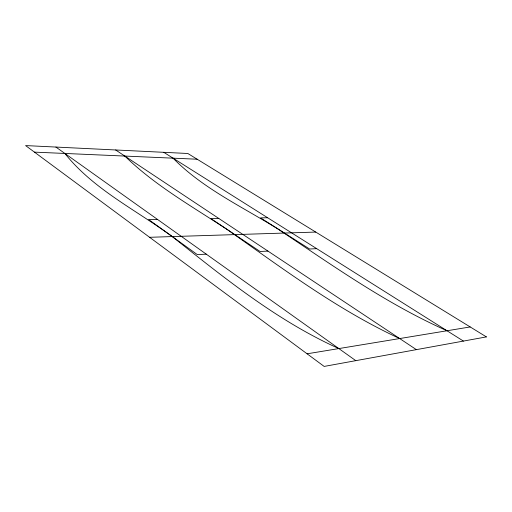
<?xml version="1.0" encoding="UTF-8"?>
<svg xmlns="http://www.w3.org/2000/svg" width="512" height="512" viewBox="0 0 512 512"><rect width="100%" height="100%" fill="white"/><g stroke="black" fill="none" stroke-linecap="round" stroke-linejoin="round"><path stroke-width="0.77" d="M307.098 353.805L470.189 326.944M206.285 254.163L197.325 254.605L148.582 219.52L157.453 219.386M267.949 251.091L260.058 251.482L210.963 218.598L218.835 218.483M316.71 248.659L309.606 249.011L260.538 217.869L267.661 217.76M149.587 237.293L315.757 232.07M34.451 152.128L197.165 159.219M447.034 330.758C386.515 303.917 332.563 265.421 277.766 228.89C242.099 206.643 202.842 188.512 173.062 158.17M338.842 348.576C277.28 320.845 224.685 278.266 172.275 236.576C135.904 209.882 93.414 189.325 64.883 153.453M399.68 338.554C337.728 309.894 283.053 268.832 227.539 229.754C192.397 206.573 155.181 185.658 124.838 156.07M163.77 152.314L463.418 341.082M115.654 149.971L416.371 349.638M55.898 147.059L355.808 360.659M486.4 336.902L324.154 366.419L25.6 145.581L187.834 153.491L486.4 336.902"/></g></svg>
